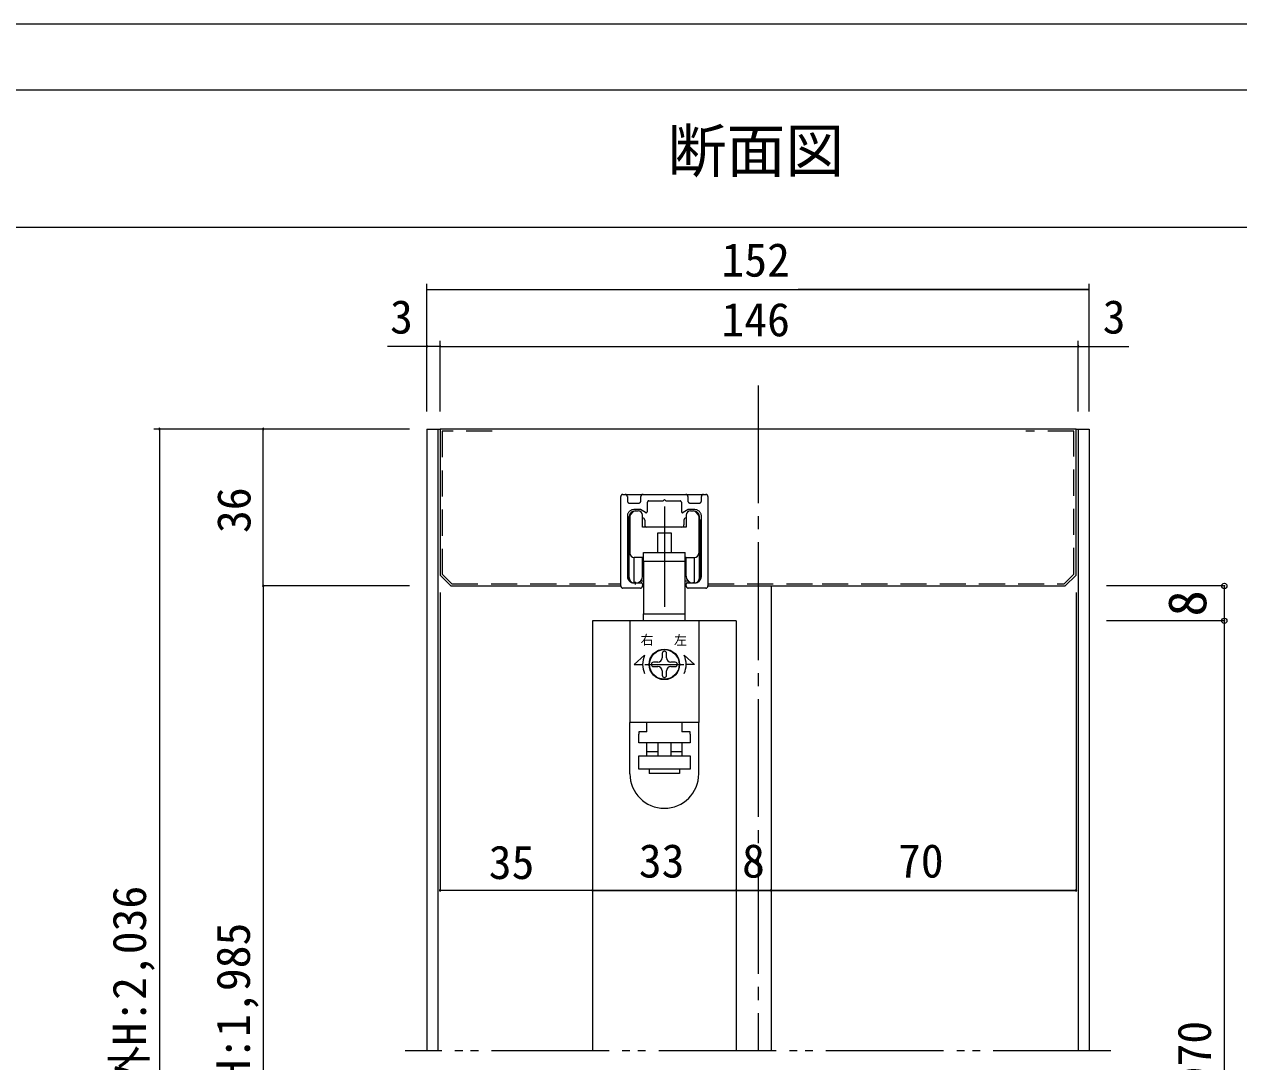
# Model space of a CAD drawing. Units: millimetres on the paper, enlarged 10 times, with parts at other scales. Extents: x -2000 to 2000, y -1385 to 1385.
# Drawn here: x -1354 to -425, y 592 to 1385 of the extents above; entities that cross this region are included whole.
import ezdxf
from ezdxf.enums import TextEntityAlignment as Align

# ---------------------------------------------------------------- set-up
doc = ezdxf.new("R2010")
doc.units = ezdxf.units.MM
doc.header["$LTSCALE"] = 10
doc.header["$PDMODE"] = 32
doc.header["$PDSIZE"] = 4
for name, pattern in [('CHAIN2', [12, 9, -1, 1, -1]), ('DOUBLE_CHAIN2', [12.8, 9, -1, 0.6, -0.6, 0.6, -1]), ('USER3', [31.75, 15.875, -3.175, 3.175, -3.175, 3.175, -3.175]), ('USER4', [50.8, 31.75, -6.35, 6.35, -6.35]), ('USER9', [3, 2, -1])]:
    doc.linetypes.add(name, pattern=pattern)
for name, color, linetype, lineweight in [('1-0_H-SYM', 7, 'Continuous', 20), ('1-2_0', 7, 'Continuous', 20), ('2-0', 7, 'Continuous', 18)]:
    doc.layers.add(name, color=color, linetype=linetype, lineweight=lineweight)
doc.styles.add('ＭＳ ゴシック', font='')
doc.styles.get('ＭＳ ゴシック').set_extended_font_data('MS Gothic')

msp = doc.modelspace()

# ---------------------------------------------------------------- linework, layer by layer
at = {"layer": '1-0_H-SYM'}
for p, q in [((-1950, 1335), (380, 1335)), ((-1950, 1335), (380, 1335)), ((-1950, 1230), (380, 1230)), ((-1950, 1230), (380, 1230))]:
    msp.add_line(p, q, dxfattribs=at)
at = {"layer": '1-2_0'}
for p, q in [((-1950, 1335), (380, 1335)), ((-1950, 1230), (380, 1230))]:
    msp.add_line(p, q, dxfattribs=at)
msp.add_lwpolyline([(-2000, -1385), (2000, -1385), (2000, 1385), (-2000, 1385)], close=True, dxfattribs=at)
at = {"layer": '2-0', "lineweight": 20}
for p, q in [((-1045.98, 1088.87), (-1045.98, 1186.46)), ((-539.32, 1088.87), (-539.32, 1186.46)), ((-539.32, 1088.87), (-539.32, 1186.46)), ((-1035.98, 1088.87), (-1035.98, 1142.86)), ((-1035.98, 1088.87), (-1035.98, 1142.86)), ((-1035.98, 1138.7), (-549.32, 1138.7)), ((-547.65, 1088.87), (-547.65, 1142.86)), ((-1045.98, 1075.53), (-1035.98, 1075.53)), ((-1045.98, 1075.53), (-1045.98, 600.05)), ((-1037.65, 1075.53), (-1037.65, 600.05)), ((-549.32, 1075.53), (-745.98, 1075.53)), ((-549.32, 963.87), (-549.32, 1075.53)), ((-549.32, 1075.53), (-539.32, 1075.53)), ((-547.65, 1075.53), (-547.65, 600.05)), ((-539.32, 1075.53), (-539.32, 600.05)), ((-897.65, 955.53), (-897.65, 1023.87)), ((-895.98, 1025.53), (-834.32, 1025.53)), ((-830.98, 1023.87), (-830.98, 955.53)), ((-891.65, 1005.86), (-891.65, 961.2)), ((-890.65, 1008.84), (-890.65, 980.53)), ((-887.81, 1012.38), (-890.16, 1010.02)), ((-886.63, 1012.87), (-884.32, 1012.87)), ((-880.98, 1000.53), (-880.98, 1009.53)), ((-879.32, 1005.86), (-879.32, 1002.2)), ((-849.32, 1005.87), (-849.32, 1002.2)), ((-847.65, 1009.53), (-847.65, 1000.53)), ((-844.32, 1012.87), (-842.01, 1012.87)), ((-840.83, 1012.38), (-838.47, 1010.02)), ((-837.98, 1008.84), (-837.98, 980.53)), ((-836.98, 1005.87), (-836.98, 961.2)), ((-847.65, 1000.53), (-880.98, 1000.53)), ((-869.65, 995.87), (-869.65, 981.21)), ((-858.98, 995.87), (-869.65, 995.87)), ((-858.98, 981.21), (-858.98, 995.87)), ((-880.98, 977.2), (-887.32, 977.2)), ((-848.46, 974.53), (-848.46, 981.21)), ((-847.65, 977.2), (-841.32, 977.2)), ((-880.17, 974.53), (-848.46, 974.53)), ((-880.17, 974.53), (-880.17, 934.2)), ((-848.46, 934.2), (-848.46, 974.53)), ((-882.26, 959.53), (-880.17, 959.53)), ((-848.46, 959.53), (-846.37, 959.53)), ((-557.65, 955.53), (-549.32, 963.87)), ((-1027.65, 955.53), (-897.65, 955.53)), ((-830.98, 955.53), (-557.65, 955.53)), ((-782.65, 955.53), (-782.65, 600.05)), ((-848.46, 929.2), (-848.46, 934.2)), ((-919.32, 928.87), (-919.32, 600.05)), ((-809.32, 928.87), (-919.32, 928.87)), ((-880.17, 929.2), (-848.46, 929.2)), ((-877.62, 929.2), (-877.62, 928.87)), ((-850.96, 928.87), (-850.96, 929.2)), ((-809.32, 928.87), (-809.32, 600.05)), ((-890.65, 811.87), (-890.65, 851.2)), ((-837.98, 811.87), (-837.98, 851.2)), ((-919.32, 817.05), (-919.32, 758.16)), ((-919.32, 817.05), (-919.32, 758.16)), ((-809.32, 817.05), (-809.32, 758.16)), ((-809.32, 817.05), (-809.32, 758.16)), ((-782.65, 817.05), (-782.65, 758.16)), ((-782.65, 817.05), (-782.65, 758.16))]:
    msp.add_line(p, q, dxfattribs=at)
at = {"layer": '2-0', "color": 4, "linetype": 'CHAIN2', "lineweight": 9}
msp.add_line((-792.65, 1108.87), (-792.65, 600.05), dxfattribs=at)
at = {"layer": '2-0', "color": 4, "lineweight": 9}
for p, q in [((-1059.32, 1075.53), (-1254.9, 1075.53)), ((-1250.73, 1075.53), (-1250.73, 91.71)), ((-1059.32, 1075.53), (-1175.38, 1075.53)), ((-1171.22, 955.53), (-1171.22, 1075.53)), ((-1171.22, 955.53), (-1171.22, 141.71)), ((-1059.32, 955.53), (-1171.22, 955.53)), ((-1035.98, 950.53), (-1035.98, 722.73)), ((-549.32, 950.53), (-549.32, 722.73)), ((-436.36, 955.53), (-525.98, 955.53)), ((-435.84, 928.87), (-435.84, 955.53)), ((-435.84, 928.87), (-525.98, 928.87)), ((-435.84, 165.05), (-435.84, 928.87)), ((-549.32, 722.73), (-1035.98, 722.73)), ((-919.32, 722.73), (-809.32, 722.73)), ((-809.32, 722.73), (-782.65, 722.73)), ((-782.65, 722.73), (-549.32, 722.73))]:
    msp.add_line(p, q, dxfattribs=at)
at = {"layer": '2-0', "linetype": 'USER9', "lineweight": 20}
for p, q in [((-551, 1073.85), (-587.66, 1073.85)), ((-551, 964.54), (-551, 1073.85)), ((-1026.96, 957.2), (-897.65, 957.2)), ((-830.98, 957.2), (-743.63, 957.2))]:
    msp.add_line(p, q, dxfattribs=at)
at = {"layer": '2-0', "color": 6, "linetype": 'USER3'}
for p, q in [((-895.98, 1025.53), (-894.32, 1025.53)), ((-892.65, 1023.87), (-892.65, 1020.53)), ((-882.32, 1020.53), (-882.32, 1023.87)), ((-846.32, 1023.87), (-846.32, 1020.53)), ((-835.98, 1020.53), (-835.98, 1023.87)), ((-834.32, 1025.53), (-832.65, 1025.53)), ((-890.98, 1018.87), (-883.98, 1018.87)), ((-877.32, 1012.52), (-877.32, 1019.53)), ((-851.32, 1019.53), (-851.32, 1012.52)), ((-844.65, 1018.87), (-837.65, 1018.87)), ((-892.65, 1008.87), (-892.65, 962.87)), ((-835.98, 962.87), (-835.98, 1008.87)), ((-887.65, 957.87), (-881.98, 957.87)), ((-846.65, 957.87), (-840.98, 957.87)), ((-882.65, 953.87), (-895.98, 953.87)), ((-880.98, 956.87), (-880.98, 955.53)), ((-847.65, 955.53), (-847.65, 956.87)), ((-832.65, 953.87), (-845.98, 953.87))]:
    msp.add_line(p, q, dxfattribs=at)
at = {"layer": '2-0', "color": 3, "linetype": 'USER4'}
msp.add_line((-864.32, 1016.27), (-864.32, 939.6), dxfattribs=at)
at = {"layer": '2-0'}
for p, q in [((-891.32, 961.87), (-891.32, 1008.53)), ((-837.32, 961.87), (-837.32, 1008.53)), ((-887.33, 957.87), (-887.31, 977.2)), ((-880.98, 962.87), (-880.98, 977.2)), ((-847.65, 962.87), (-847.65, 977.2)), ((-841.3, 957.87), (-841.32, 977.2)), ((-880.98, 973.53), (-880.17, 973.53)), ((-847.65, 973.53), (-848.46, 973.53)), ((-887.32, 957.87), (-885.98, 957.87)), ((-841.32, 957.87), (-842.65, 957.87)), ((-890.65, 928.87), (-890.65, 851.2)), ((-837.98, 928.87), (-890.65, 928.87)), ((-837.98, 928.87), (-837.98, 851.2)), ((-887.41, 895.53), (-879.44, 902.53)), ((-865.98, 903.87), (-865.98, 900.53)), ((-862.65, 900.53), (-862.65, 903.87)), ((-841.22, 895.53), (-849.19, 902.53)), ((-887.41, 895.53), (-880.98, 895.53)), ((-879.2, 895.53), (-849.43, 895.53)), ((-869.32, 897.2), (-872.65, 897.2)), ((-872.65, 893.87), (-869.32, 893.87)), ((-855.98, 897.2), (-859.32, 897.2)), ((-859.32, 893.87), (-855.98, 893.87)), ((-841.22, 895.53), (-847.65, 895.53)), ((-865.98, 890.53), (-865.98, 887.2)), ((-862.65, 887.2), (-862.65, 890.53)), ((-837.98, 851.2), (-890.65, 851.2)), ((-877.65, 843.87), (-877.65, 851.2)), ((-850.98, 851.2), (-850.98, 843.87)), ((-877.65, 843.87), (-883.98, 843.87)), ((-883.98, 843.87), (-883.98, 842.2)), ((-844.65, 843.87), (-850.98, 843.87)), ((-844.65, 842.2), (-844.65, 843.87)), ((-844.65, 842.2), (-844.65, 835.53)), ((-877.65, 828.87), (-877.65, 835.53)), ((-877.65, 828.87), (-869.32, 828.87)), ((-877.65, 825.53), (-877.65, 828.87)), ((-869.32, 835.53), (-869.32, 825.53)), ((-859.32, 835.53), (-859.32, 825.53)), ((-850.98, 835.53), (-850.98, 828.87)), ((-883.98, 815.53), (-883.98, 825.53)), ((-883.98, 825.53), (-844.65, 825.53)), ((-875.98, 815.53), (-875.98, 812.2))]:
    msp.add_line(p, q, dxfattribs=at)
at = {"layer": '2-0', "color": 2}
msp.add_line((-886.66, 958.66), (-886.66, 956.73), dxfattribs=at)
at = {"layer": '2-0', "linetype": 'DOUBLE_CHAIN2', "lineweight": 20}
msp.add_line((-522.65, 600.05), (-1062.65, 600.05), dxfattribs=at)
at = {"layer": '2-0'}
for points in [[(-1045.98, 1182.3), (-539.32, 1182.3), (-723.06, 1182.3), (-761.88, 1182.3)], [(-844.65, 835.53), (-883.98, 835.53), (-883.98, 842.2)], [(-859.32, 828.87), (-850.98, 828.87), (-850.98, 825.53)], [(-844.65, 825.53), (-844.65, 815.53), (-883.98, 815.53)], [(-852.65, 815.53), (-852.65, 812.2), (-875.98, 812.2)]]:
    msp.add_lwpolyline(points, dxfattribs=at)
at = {"layer": '2-0', "lineweight": 20}
for points in [[(-1035.98, 1138.7), (-1045.98, 1138.7), (-1076.26, 1138.7)], [(-549.32, 1138.7), (-539.32, 1138.7), (-509.04, 1138.7)], [(-745.98, 1075.53), (-1035.98, 1075.53), (-1035.98, 963.87), (-1027.65, 955.53)], [(-880.17, 974.53), (-880.17, 981.21), (-848.46, 981.21)], [(-880.17, 929.2), (-880.17, 934.2), (-848.46, 934.2)]]:
    msp.add_lwpolyline(points, dxfattribs=at)
at = {"layer": '2-0', "linetype": 'USER9', "lineweight": 20}
for points in [[(-995.98, 1073.87), (-1034.32, 1073.87), (-1034.32, 964.56), (-1026.96, 957.2)], [(-743.63, 957.2), (-558.35, 957.19), (-551, 964.54)]]:
    msp.add_lwpolyline(points, dxfattribs=at)
at = {"layer": '2-0', "color": 6, "linetype": 'USER3'}
for points in [[(-880.65, 1025.53), (-864.32, 1025.53), (-847.98, 1025.53)], [(-878.82, 1011.65), (-882.65, 1013.87), (-887.65, 1013.87)], [(-876.32, 1020.53), (-865.32, 1020.53), (-864.32, 1021.53), (-863.32, 1020.53), (-852.32, 1020.53)], [(-840.98, 1013.87), (-845.98, 1013.87), (-849.82, 1011.65)]]:
    msp.add_lwpolyline(points, dxfattribs=at)
at = {"layer": '2-0'}
for radius in [11.67, 11.33]:
    msp.add_circle((-864.32, 895.53), radius, dxfattribs=at)
at = {"layer": '2-0', "lineweight": 20}
for centre, radius, start, end in [((-1045.98, 1138.7), 0.521, 0, 180), ((-1045.98, 1138.7), 0.521, 180, 0), ((-1035.98, 1138.7), 0.521, 0, 180), ((-1035.98, 1138.7), 0.521, 0, 180), ((-1035.98, 1138.7), 0.521, 180, 0), ((-1035.98, 1138.7), 0.521, 180, 0), ((-547.65, 1138.7), 0.521, 0, 180), ((-547.65, 1138.7), 0.521, 0, 180), ((-547.65, 1138.7), 0.521, 0, 180), ((-547.65, 1138.7), 0.521, 180, 0), ((-547.65, 1138.7), 0.521, 180, 0), ((-547.65, 1138.7), 0.521, 180, 0), ((-889.98, 1005.86), 1.67, 143.10953, 180), ((-888.98, 1008.84), 1.67, 135, 180), ((-886.63, 1011.2), 1.67, 90, 135), ((-884.32, 1009.53), 3.33, 360, 90), ((-880.98, 1005.86), 1.67, 360, 90), ((-847.65, 1005.87), 1.67, 90, 180), ((-844.32, 1009.53), 3.33, 90, 180), ((-842.01, 1011.2), 1.67, 45, 90), ((-839.65, 1008.84), 1.67, 0, 45), ((-838.65, 1005.87), 1.67, 0, 36.78801), ((-877.65, 1002.2), 1.67, 180, 270), ((-850.98, 1002.2), 1.67, 270, 0), ((-887.32, 980.53), 3.33, 180, 270), ((-880.98, 973.87), 3.33, 75.95044, 90), ((-847.65, 973.87), 3.33, 90, 104.0179), ((-841.32, 980.53), 3.33, 270, 360), ((-889.98, 961.2), 1.67, 180, 245.90184), ((-838.65, 961.2), 1.67, 294.19339, 360), ((-864.32, 811.87), 26.33, 180, 0)]:
    msp.add_arc(centre, radius, start, end, dxfattribs=at)
at = {"layer": '2-0', "color": 4, "lineweight": 9}
for centre, start, end in [((-1250.73, 1075.53), 90, 270), ((-1250.73, 1075.53), 270, 90), ((-1171.22, 1075.53), 90, 270), ((-1171.22, 1075.53), 270, 90), ((-1171.22, 955.53), 90, 270), ((-1171.22, 955.53), 90, 270), ((-1171.22, 955.53), 270, 90), ((-1171.22, 955.53), 270, 90), ((-1035.98, 722.73), 0, 180), ((-1035.98, 722.73), 180, 0), ((-919.32, 722.73), 0, 180), ((-919.32, 722.73), 0, 180), ((-919.32, 722.73), 180, 0), ((-919.32, 722.73), 180, 0), ((-809.32, 722.73), 0, 180), ((-809.32, 722.73), 0, 180), ((-809.32, 722.73), 180, 0), ((-809.32, 722.73), 180, 0), ((-782.65, 722.73), 0, 180), ((-782.65, 722.73), 0, 180), ((-782.65, 722.73), 180, 0), ((-782.65, 722.73), 180, 0), ((-549.32, 722.73), 0, 180), ((-549.32, 722.73), 180, 0)]:
    msp.add_arc(centre, 0.521, start, end, dxfattribs=at)
at = {"layer": '2-0', "color": 6, "linetype": 'USER3'}
for centre, radius, start, end in [((-895.98, 1023.87), 1.67, 90, 180), ((-894.32, 1023.87), 1.67, 360, 90), ((-880.65, 1023.87), 1.67, 90, 180), ((-847.98, 1023.87), 1.67, 360, 90), ((-834.32, 1023.87), 1.67, 90, 180), ((-832.65, 1023.87), 1.67, 360, 90), ((-890.98, 1020.53), 1.67, 180, 270), ((-887.65, 1008.87), 5, 90, 180), ((-883.98, 1020.53), 1.67, 270, 0), ((-876.32, 1019.53), 1, 90, 180), ((-852.32, 1019.53), 1, 0, 90), ((-844.65, 1020.53), 1.67, 180, 270), ((-840.98, 1008.87), 5, 0, 90), ((-837.65, 1020.53), 1.67, 270, 0), ((-878.32, 1012.52), 1, 240, 0), ((-850.32, 1012.52), 1, 180, 300), ((-887.65, 962.87), 5, 180, 270), ((-881.98, 956.87), 1, 360, 90), ((-846.65, 956.87), 1, 90, 180), ((-840.98, 962.87), 5, 270, 0), ((-895.98, 955.53), 1.67, 180, 270), ((-882.65, 955.53), 1.67, 270, 0), ((-845.98, 955.53), 1.67, 180, 270), ((-832.65, 955.53), 1.67, 270, 0)]:
    msp.add_arc(centre, radius, start, end, dxfattribs=at)
at = {"layer": '2-0'}
for centre, radius, start, end in [((-887.32, 1008.53), 4, 94.64843, 180), ((-841.32, 1008.53), 4, 0, 85.35157), ((-887.32, 961.87), 4, 180, 270), ((-885.98, 962.87), 5, 270, 0), ((-842.65, 962.87), 5, 180, 270), ((-841.32, 961.87), 4, 270, 0), ((-864.32, 895.53), 16.67, 155.16542, 204.83459), ((-864.32, 903.87), 1.67, 90, 180), ((-864.32, 903.87), 1.67, 0, 90), ((-864.32, 895.53), 16.67, 335.16541, 24.83458), ((-872.65, 895.53), 1.67, 90, 180), ((-872.65, 895.53), 1.67, 180, 270), ((-869.32, 900.53), 3.33, 270, 0), ((-869.32, 890.53), 3.33, 0, 90), ((-859.32, 900.53), 3.33, 180, 270), ((-859.32, 890.53), 3.33, 90, 180), ((-855.98, 895.53), 1.67, 0, 90), ((-855.98, 895.53), 1.67, 270, 0), ((-864.32, 887.2), 1.67, 180, 270), ((-864.32, 887.2), 1.67, 270, 0)]:
    msp.add_arc(centre, radius, start, end, dxfattribs=at)
at = {"layer": '2-0', "color": 4}
for p in [(-435.84, 955.53), (-435.84, 928.87)]:
    msp.add_point(p, dxfattribs=at)

# ---------------------------------------------------------------- texts
at = {"layer": '1-2_0', "style": 'ＭＳ ゴシック'}
msp.add_text('断面図', height=32.99, dxfattribs=at).set_placement((-861.74, 1261.98), align=Align.BOTTOM_LEFT)
at = {"layer": '2-0', "style": 'ＭＳ ゴシック'}
for s, height, p in [('152', 25.66, (-820.62, 1184.35)), ('3', 25.66, (-1074.18, 1140.78)), ('146', 25.66, (-820.62, 1138.7)), ('3', 25.66, (-528.9, 1140.78)), ('右', 7.33, (-882.55, 908.4)), ('左', 7.33, (-856.96, 908.2)), ('35', 25.66, (-998.69, 723.72)), ('33', 25.66, (-883.87, 724.81)), ('8', 25.66, (-804.87, 724.81)), ('70', 25.66, (-685.54, 724.81))]:
    msp.add_text(s, height=height, dxfattribs=at).set_placement(p, align=Align.BOTTOM_LEFT)
for s, height, p in [('36', 25.66, (-1173.3, 995.98)), ('8', 29.33, (-440.84, 932.2)), ('枠外H:2,036', 25.66, (-1253.23, 534.05)), ('枠内IH:1,985', 25.66, (-1173.72, 488.38)), ('DH:1,970', 25.66, (-438.35, 483.29))]:
    msp.add_text(s, height=height, rotation=90, dxfattribs=at).set_placement(p, align=Align.BOTTOM_LEFT)

doc.saveas('drawing.dxf')
